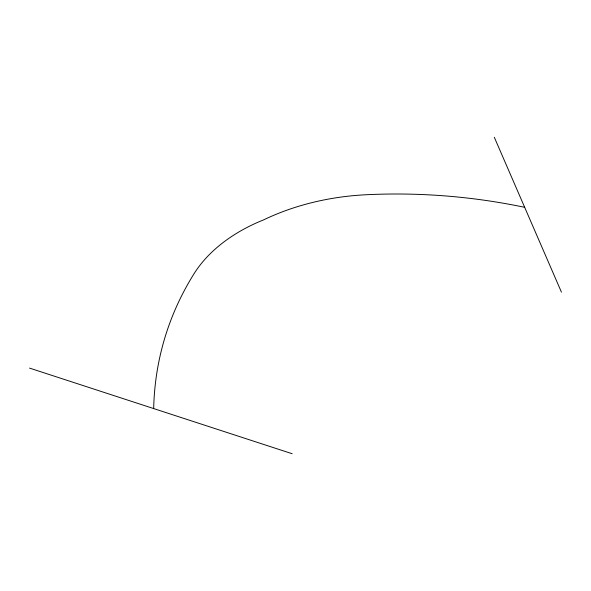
<?xml version="1.0" encoding="UTF-8"?>
<svg xmlns="http://www.w3.org/2000/svg" width="591" height="591" viewBox="0 0 591 591"><rect width="100%" height="100%" fill="white"/><g stroke="black" fill="none" stroke-linecap="round" stroke-linejoin="round"><path stroke-width="0.89" d="M29.55 368.097L292.168 453.733M494.305 137.267L561.45 292.161M153.675 408.573A552.592 379.474 16.5 0 1 193.944 273.892A159.267 108.714 -2.9 0 1 263.763 219.815A203.629 141.641 -0.7 0 1 366.161 194.742A553.095 487.782 9 0 1 524.668 207.315"/></g></svg>
